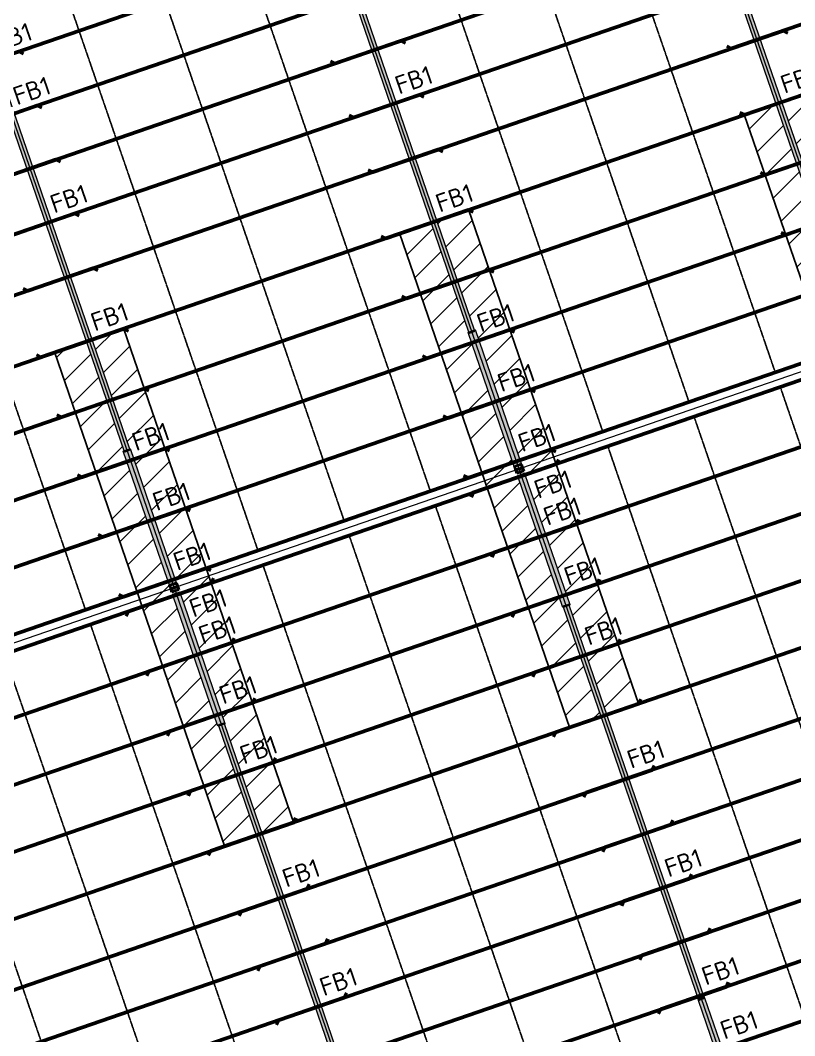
# Model space of a CAD drawing. Header units: millimetres. Extents: x 632 to 155077, y -2790 to 4035359.
# Drawn here: x 98199 to 119430, y 3987312 to 4015141 of the extents above; entities that cross this region are included whole.
import ezdxf

# ---------------------------------------------------------------- set-up
doc = ezdxf.new("R2010")
doc.units = ezdxf.units.MM
for name, pattern in [('Dash', [7, 5, -2]), ('Hidden', [4, 3, -1]), ('Hidden Half', [3, 2, -1])]:
    doc.linetypes.add(name, pattern=pattern)
for name, color, linetype, lineweight in [('A-010-M_LINE', 90, 'Continuous', 13), ('S-280-M_COLUMN', 52, 'Continuous', 13), ('S-280-M_STRUCT_FRAME', 12, 'Continuous', 13), ('S-280-MH_COLUMN', 52, 'Hidden Half', 13), ('Z-000-T_TEXT', 131, 'Continuous', 25), ('Z-030-M_GRID', 191, 'Continuous', 13), ('Z-060-M_DETAIL', 92, 'Continuous', 25)]:
    doc.layers.add(name, color=color, linetype=linetype, lineweight=lineweight)
doc.styles.add('ISOCPEUR_3', font='isocpeur.ttf', dxfattribs={"height": 2.5})
pattern_1 = [(45, (2487803, 0), (-424.26407, 424.26407), [])]

# ---------------------------------------------------------------- blocks, each defined once
blk = doc.blocks.new('NRP_Framing-Steel-Purlin Z - P915 - EZ250-19-4036069-S6_011 - UPPER PURLIN PLAN - PART 1')
at = {"layer": 'S-280-M_STRUCT_FRAME', "color": 3, "lineweight": 50}
for p, q in [((-2391202, 3988082), (-2402454, 3984208)), ((-2391140, 3988209), (-2391202, 3988082)), ((-2402454, 3984208), (-2402516, 3984081))]:
    blk.add_line(p, q, dxfattribs=at)
blk = doc.blocks.new('NRP_Framing-Steel-Purlin Z - P915 - EZ250-19-4036161-S6_011 - UPPER PURLIN PLAN - PART 1')
at = {"layer": 'S-280-M_STRUCT_FRAME', "color": 3, "lineweight": 50}
for p, q in [((-2397058, 4005088), (-2408309, 4001214)), ((-2396931, 4005026), (-2397058, 4005088)), ((-2408309, 4001214), (-2408436, 4001275))]:
    blk.add_line(p, q, dxfattribs=at)
blk = doc.blocks.new('NRP_Framing-Steel-Purlin Z - P915 - EZ250-19-4038663-S6_011 - UPPER PURLIN PLAN - PART 1')
at = {"layer": 'S-280-M_STRUCT_FRAME', "color": 3, "lineweight": 50}
for p, q in [((-2359001, 4018192), (-2370111, 4014367)), ((-2358874, 4018131), (-2359001, 4018192)), ((-2370111, 4014367), (-2370238, 4014429))]:
    blk.add_line(p, q, dxfattribs=at)
blk = doc.blocks.new('NRP_Framing-Steel-Purlin Z - P914 - EZ250-15-4038690-S6_011 - UPPER PURLIN PLAN - PART 1')
at = {"layer": 'S-280-M_STRUCT_FRAME', "color": 150, "lineweight": 50}
for p, q in [((-2384369, 3999721), (-2396094, 3995684)), ((-2384307, 3999848), (-2384369, 3999721)), ((-2396094, 3995684), (-2396156, 3995557))]:
    blk.add_line(p, q, dxfattribs=at)
blk = doc.blocks.new('NRP_Framing-Steel-Purlin Z - P914 - EZ250-15-4038693-S6_011 - UPPER PURLIN PLAN - PART 1')
at = {"layer": 'S-280-M_STRUCT_FRAME', "color": 150, "lineweight": 50}
for p, q in [((-2384508, 4000123), (-2396232, 3996086)), ((-2384381, 4000061), (-2384508, 4000123)), ((-2396232, 3996086), (-2396359, 3996148))]:
    blk.add_line(p, q, dxfattribs=at)
blk = doc.blocks.new('NRP_Framing-Steel-Purlin Z - P914 - EZ250-15-4038694-S6_011 - UPPER PURLIN PLAN - PART 1')
at = {"layer": 'S-280-M_STRUCT_FRAME', "color": 150, "lineweight": 50}
for p, q in [((-2356142, 4009890), (-2367488, 4005983)), ((-2356015, 4009829), (-2356142, 4009890)), ((-2367488, 4005983), (-2367615, 4006045))]:
    blk.add_line(p, q, dxfattribs=at)
blk = doc.blocks.new('NRP_Bridging Plan _v2_ - 3 Rows-4053695-S6_011 - UPPER PURLIN PLAN - PART 1')
at = {"layer": 'Z-060-M_DETAIL', "linetype": 'Hidden'}
for p, q in [((2170, 9702), (2170, -12380)), ((4670, 9702), (4670, -12380)), ((7170, 9702), (7170, -12380))]:
    blk.add_line(p, q, dxfattribs=at)
blk = doc.blocks.new('NRP_Bridging Plan _v2_ - 3 Rows-4053495-S6_011 - UPPER PURLIN PLAN - PART 1')
at = {"layer": 'Z-060-M_DETAIL', "linetype": 'Hidden'}
for p, q in [((2170, -9702), (2170, 10177)), ((4670, -9702), (4670, 10177)), ((7170, -9702), (7170, 10177))]:
    blk.add_line(p, q, dxfattribs=at)
blk = doc.blocks.new('NRP_Bridging Plan _v2_ - 3 Rows-4066832-S6_011 - UPPER PURLIN PLAN - PART 1')
at = {"layer": 'Z-060-M_DETAIL', "linetype": 'Hidden'}
for p, q in [((2170, 9702), (2170, -12383)), ((4670, 9702), (4670, -12383)), ((7170, 9702), (7170, -12383))]:
    blk.add_line(p, q, dxfattribs=at)
blk = doc.blocks.new('NRP_Fly Brace BN - FB1-4028766-S6_011 - UPPER PURLIN PLAN - PART 1')
at = {"layer": 'Z-000-T_TEXT'}
blk.add_line((0, 0), (5, 0), dxfattribs=at)
at = {"layer": 'Z-000-T_TEXT', "lineweight": 13, "insert": (1.11, 3.49), "char_height": 2.5, "width": 6.0928, "attachment_point": 1, "style": 'ISOCPEUR_3'}
blk.add_mtext('FB1', dxfattribs=at)
blk = doc.blocks.new('NRP_Fly Brace BN - FB1-4067984-S6_011 - UPPER PURLIN PLAN - PART 1')
at = {"layer": 'Z-000-T_TEXT'}
blk.add_line((0, 0), (5, 0), dxfattribs=at)
at = {"layer": 'Z-000-T_TEXT', "lineweight": 13, "insert": (1.11, -1.27), "char_height": 2.5, "width": 6.0928, "attachment_point": 1, "style": 'ISOCPEUR_3'}
blk.add_mtext('FB1', dxfattribs=at)

msp = doc.modelspace()

# ---------------------------------------------------------------- hatches: boundary and pattern name
at = {"layer": 'S-280-M_COLUMN'}
for points in [[(111812.3, 4002725.2), (112001.4, 4002790.3), (111978.8, 4002856.1), (111973.1, 4002854.1), (111993.8, 4002794), (111816, 4002732.8), (111793.5, 4002792.3), (111790.2, 4002789.5)], [(102357.2, 3999469.4), (102546.3, 3999534.6), (102523.6, 3999600.3), (102518, 3999598.4), (102538.6, 3999538.3), (102360.9, 3999477.1), (102338.3, 3999536.5), (102335, 3999533.7)]]:
    msp.add_hatch(color=256, dxfattribs=at).paths.add_polyline_path(points)
at = {"layer": 'S-280-M_STRUCT_FRAME'}
for points in [[(119954.2, 4009848.8), (120110.2, 4009902.5), (116378.7, 4020739.3), (116222.7, 4020685.6), (118898.1, 4012915.8)], [(110499, 4006593.1), (110655, 4006646.8), (106923.5, 4017483.6), (106767.5, 4017429.8), (107366.4, 4015690.6)], [(101043.8, 4003337.3), (101199.8, 4003391), (97468.4, 4014227.8), (97312.3, 4014174.1), (100471.8, 4004998.6)], [(111770.4, 4002833), (111968.1, 4002901.1), (110675.9, 4006653.7), (110478.3, 4006585.6), (111024.8, 4004998.6)], [(102315.3, 3999577.3), (102512.9, 3999645.3), (101220.7, 4003397.9), (101023.1, 4003329.9)], [(111785.1, 4002790.6), (111879.3, 4002823), (111865.1, 4002864.4), (111770.8, 4002831.9), (111773.9, 4002823)], [(111888.4, 4002826.2), (111982.7, 4002858.6), (111968.1, 4002899.8), (111874.2, 4002867.4), (111886, 4002833)], [(111948, 4002653.1), (112042.2, 4002685.6), (112028, 4002727), (111933.7, 4002694.5), (111937.2, 4002684.5)], [(111844.6, 4002617.6), (111938.9, 4002650), (111924.7, 4002691.4), (111830.4, 4002658.9)], [(111845, 4002616.5), (113072.6, 3999051.3), (113270.2, 3999119.4), (112042.6, 4002684.5)], [(102329.9, 3999534.8), (102424.2, 3999567.3), (102409.9, 3999608.6), (102315.7, 3999576.2), (102318.7, 3999567.3)], [(102389.5, 3999361.8), (102483.7, 3999394.3), (102469.5, 3999435.6), (102375.2, 3999403.2)], [(103617.5, 3995795.6), (103815.1, 3995863.6), (102587.5, 3999428.8), (102389.8, 3999360.7), (102975.4, 3997660.2)], [(102433.2, 3999570.4), (102527.5, 3999602.9), (102512.9, 3999644.1), (102419, 3999611.7), (102430.9, 3999577.3)], [(102492.8, 3999397.4), (102587.1, 3999429.9), (102572.8, 3999471.2), (102478.6, 3999438.7), (102482, 3999428.8)], [(116802.9, 3988285.6), (116958.9, 3988339.3), (113249.8, 3999111.1), (113093.8, 3999057.3), (114729.6, 3994306.6)], [(107347.8, 3985029.8), (107503.8, 3985083.5), (103794.7, 3995855.3), (103638.6, 3995801.6), (104153.4, 3994306.6)], [(116790.9, 3988282), (116802.7, 3988286.1), (116790.6, 3988321.4), (116778.8, 3988317.3), (116789.7, 3988285.6)], [(118096.4, 3984490.7), (118159.2, 3984512.3), (117986.2, 3985014.6), (118071.7, 3985042.7), (118244.3, 3984541.6), (118276.1, 3984552.6), (116970.9, 3988342.8), (116791.3, 3988281), (117994.2, 3984787.5)], [(116958.7, 3988339.8), (116970.6, 3988343.9), (116958.4, 3988379.2), (116946.6, 3988375.1), (116957.7, 3988342.8)], [(116970.9, 3988342.8), (116970.6, 3988343.9), (116958.9, 3988338.9)]]:
    msp.add_hatch(color=9, dxfattribs=at).paths.add_polyline_path(points)
h = msp.add_hatch(color=9, dxfattribs=at)
h.paths.add_polyline_path([(111888.4, 4002826.2), (111874.2, 4002867.5), (111865.1, 4002864.4), (111879.3, 4002823)])
h.paths.add_polyline_path([(111983, 4002857.5), (111982.7, 4002858.6), (111968.1, 4002852.6)])
h = msp.add_hatch(color=9, dxfattribs=at)
h.paths.add_polyline_path([(111948, 4002653.1), (111933.7, 4002694.5), (111924.7, 4002691.4), (111938.9, 4002650)])
h.paths.add_polyline_path([(112042.6, 4002684.5), (112042.2, 4002685.6), (111948, 4002653.1)])
h = msp.add_hatch(color=9, dxfattribs=at)
h.paths.add_polyline_path([(102433.2, 3999570.4), (102419, 3999611.8), (102409.9, 3999608.6), (102424.2, 3999567.3)])
h.paths.add_polyline_path([(102527.9, 3999601.8), (102527.5, 3999602.9), (102512.9, 3999596.8)])
h = msp.add_hatch(color=9, dxfattribs=at)
h.paths.add_polyline_path([(102492.8, 3999397.4), (102478.6, 3999438.7), (102469.5, 3999435.6), (102483.7, 3999394.3)])
h.paths.add_polyline_path([(102587.5, 3999428.8), (102587.1, 3999429.9), (102492.8, 3999397.4)])
h = msp.add_hatch(color=9, dxfattribs=at)
h.paths.add_polyline_path([(113174.4, 3999086), (113173.4, 3999086), (113168.6, 3999084)])
h.paths.add_polyline_path([(113249.8, 3999111.1), (113249.5, 3999111.9), (113244.8, 3999109.4)])
h = msp.add_hatch(color=9, dxfattribs=at)
h.paths.add_polyline_path([(103719.2, 3995830.3), (103718.3, 3995830.3), (103713.5, 3995828.3)])
h.paths.add_polyline_path([(103794.7, 3995855.3), (103794.4, 3995856.1), (103719.2, 3995830.3)])
at = {"layer": 'Z-060-M_DETAIL', "lineweight": 18}
h = msp.add_hatch(dxfattribs=at)
h.set_pattern_fill('FP_5', color=8, style=0, pattern_type=2)
h.set_pattern_definition(pattern_1)
h.paths.add_polyline_path([(122720.2, 3998997.7), (123587.7, 3999296.4), (122548.6, 4002314.2), (122527.8, 4002307), (121285.6, 4005915.8), (121483.2, 4005982.7), (122725.4, 4002375.1), (122705, 4002366.8), (123743.7, 3999350.1), (124611.2, 3999648.8), (119939.9, 4013215), (119072.4, 4012916.3), (120111.1, 4009902.5), (120131.1, 4009909.4), (121437.8, 4006113.2), (121240.2, 4006046.3), (119933.4, 4009841.4), (119954.2, 4009848.8), (118916.4, 4012862.6), (118048.9, 4012563.8), (122621.5, 3999284.3)])
h = msp.add_hatch(dxfattribs=at)
h.set_pattern_fill('FP_5', color=8, style=0, pattern_type=2)
h.set_pattern_definition(pattern_1)
h.paths.add_polyline_path([(113265, 3995742), (114132.6, 3996040.7), (113093.4, 3999058.5), (113072.6, 3999051.3), (111830.4, 4002660.1), (112028, 4002727), (113270.2, 3999119.4), (113249.8, 3999111.1), (114288.6, 3996094.4), (115156.1, 3996393.1), (110484.8, 4009959.3), (109617.3, 4009660.5), (110655.9, 4006646.8), (110675.9, 4006653.7), (111982.7, 4002857.4), (111785.1, 4002790.6), (110478.3, 4006585.6), (110499, 4006593.1), (109461.2, 4009606.8), (108593.7, 4009308.1), (113166.4, 3996028.5)])
h = msp.add_hatch(dxfattribs=at)
h.set_pattern_fill('FP_5', color=8, style=0, pattern_type=2)
h.set_pattern_definition(pattern_1)
h.paths.add_polyline_path([(103809.9, 3992486.2), (104677.4, 3992784.9), (103638.3, 3995802.7), (103617.5, 3995795.6), (102375.2, 3999404.4), (102572.8, 3999471.2), (103815.1, 3995863.6), (103794.7, 3995855.3), (104833.4, 3992838.6), (105700.9, 3993137.4), (101029.6, 4006703.5), (100162.1, 4006404.8), (101200.8, 4003391), (101220.7, 4003397.9), (102527.5, 3999601.7), (102329.9, 3999534.8), (101023.1, 4003329.9), (101043.8, 4003337.3), (100006.1, 4006351.1), (99138.6, 4006052.4), (103711.2, 3992772.8)])

# ---------------------------------------------------------------- linework, layer by layer
at = {"layer": 'A-010-M_LINE', "lineweight": 25}
for p, q in [((119939.9, 4013215), (118048.9, 4012563.8)), ((118048.9, 4012563.8), (122720.2, 3998997.7)), ((110484.8, 4009959.3), (108593.7, 4009308.1)), ((115156.1, 3996393.1), (110484.8, 4009959.3)), ((108593.7, 4009308.1), (113265, 3995742)), ((101029.6, 4006703.5), (99138.6, 4006052.4)), ((105700.9, 3993137.4), (101029.6, 4006703.5)), ((99138.6, 4006052.4), (103809.9, 3992486.2)), ((113265, 3995742), (115156.1, 3996393.1)), ((103809.9, 3992486.2), (105700.9, 3993137.4))]:
    msp.add_line(p, q, dxfattribs=at)
at = {"layer": 'S-280-M_COLUMN', "lineweight": 35}
for p, q in [((111812.3, 4002725.2), (111789.7, 4002791)), ((111795.3, 4002793), (111816, 4002732.8)), ((112001.4, 4002790.3), (111812.3, 4002725.2)), ((111816, 4002732.8), (111993.8, 4002794)), ((111993.8, 4002794), (111973.1, 4002854.2)), ((111978.8, 4002856.1), (112001.4, 4002790.3)), ((102357.2, 3999469.4), (102334.5, 3999535.3)), ((102340.2, 3999537.3), (102360.9, 3999477.1)), ((102546.3, 3999534.6), (102357.2, 3999469.4)), ((102360.9, 3999477.1), (102538.6, 3999538.3)), ((102538.6, 3999538.3), (102517.9, 3999598.5)), ((102523.6, 3999600.4), (102546.3, 3999534.6))]:
    msp.add_line(p, q, dxfattribs=at)
at = {"layer": 'S-280-M_STRUCT_FRAME', "color": 55}
for p, q in [((119954.2, 4009848.8), (116222.7, 4020685.6)), ((120110.2, 4009902.5), (116378.7, 4020739.3)), ((110655, 4006646.8), (106923.5, 4017483.6)), ((110499, 4006593.1), (106767.5, 4017429.8)), ((101043.8, 4003337.3), (97312.3, 4014174.1)), ((101199.8, 4003391), (97468.4, 4014227.8)), ((110478.3, 4006585.6), (110675.9, 4006653.7)), ((110655, 4006646.8), (110499, 4006593.1)), ((111968.1, 4002901.1), (110675.9, 4006653.7)), ((111770.4, 4002833), (110478.3, 4006585.6)), ((101023.1, 4003329.9), (101220.7, 4003397.9)), ((102315.3, 3999577.3), (101023.1, 4003329.9)), ((101199.8, 4003391), (101043.8, 4003337.3)), ((102512.9, 3999645.3), (101220.7, 4003397.9)), ((111968.1, 4002901.1), (111770.4, 4002833)), ((111770.4, 4002833), (111770.8, 4002831.9)), ((111770.8, 4002831.9), (111865.1, 4002864.4)), ((111770.8, 4002831.9), (111785.1, 4002790.6)), ((111879.3, 4002823), (111785.1, 4002790.6)), ((111785.1, 4002790.6), (111785.4, 4002789.5)), ((111785.4, 4002789.5), (111983, 4002857.5)), ((112027.6, 4002728), (111830, 4002660)), ((111865.1, 4002864.4), (111879.3, 4002823)), ((111874.2, 4002867.5), (111968.4, 4002900)), ((111888.4, 4002826.2), (111874.2, 4002867.5)), ((111982.7, 4002858.6), (111888.4, 4002826.2)), ((111933.7, 4002694.5), (112028, 4002727)), ((111968.4, 4002900), (111968.1, 4002901.1)), ((111982.7, 4002858.6), (111968.4, 4002900)), ((111983, 4002857.5), (111982.7, 4002858.6)), ((112028, 4002727), (112027.6, 4002728)), ((112042.2, 4002685.6), (112028, 4002727)), ((111830, 4002660), (111830.4, 4002658.9)), ((111830.4, 4002658.9), (111924.7, 4002691.4)), ((111830.4, 4002658.9), (111844.6, 4002617.6)), ((111938.9, 4002650), (111844.6, 4002617.6)), ((111844.6, 4002617.6), (111845, 4002616.5)), ((111845, 4002616.5), (112042.6, 4002684.5)), ((113072.6, 3999051.3), (111845, 4002616.5)), ((111924.7, 4002691.4), (111938.9, 4002650)), ((111948, 4002653.1), (111933.7, 4002694.5)), ((112042.2, 4002685.6), (111948, 4002653.1)), ((112042.6, 4002684.5), (112042.2, 4002685.6)), ((113270.2, 3999119.4), (112042.6, 4002684.5)), ((102512.9, 3999645.3), (102315.3, 3999577.3)), ((102315.3, 3999577.3), (102315.7, 3999576.2)), ((102315.7, 3999576.2), (102409.9, 3999608.6)), ((102315.7, 3999576.2), (102329.9, 3999534.8)), ((102424.2, 3999567.3), (102329.9, 3999534.8)), ((102329.9, 3999534.8), (102330.3, 3999533.7)), ((102330.3, 3999533.7), (102527.9, 3999601.8)), ((102572.5, 3999472.3), (102374.9, 3999404.3)), ((102374.9, 3999404.3), (102375.2, 3999403.2)), ((102375.2, 3999403.2), (102469.5, 3999435.6)), ((102375.2, 3999403.2), (102389.5, 3999361.8)), ((102483.7, 3999394.3), (102389.5, 3999361.8)), ((102389.8, 3999360.7), (102587.5, 3999428.8)), ((102409.9, 3999608.6), (102424.2, 3999567.3)), ((102419, 3999611.8), (102513.3, 3999644.2)), ((102433.2, 3999570.4), (102419, 3999611.8)), ((102527.5, 3999602.9), (102433.2, 3999570.4)), ((102469.5, 3999435.6), (102483.7, 3999394.3)), ((102478.6, 3999438.7), (102572.8, 3999471.2)), ((102492.8, 3999397.4), (102478.6, 3999438.7)), ((102587.1, 3999429.9), (102492.8, 3999397.4)), ((102513.3, 3999644.2), (102512.9, 3999645.3)), ((102527.5, 3999602.9), (102513.3, 3999644.2)), ((102527.9, 3999601.8), (102527.5, 3999602.9)), ((102572.8, 3999471.2), (102572.5, 3999472.3)), ((102587.1, 3999429.9), (102572.8, 3999471.2)), ((102587.5, 3999428.8), (102587.1, 3999429.9)), ((103815.1, 3995863.6), (102587.5, 3999428.8)), ((102389.5, 3999361.8), (102389.8, 3999360.7)), ((103617.5, 3995795.6), (102389.8, 3999360.7)), ((113270.2, 3999119.4), (113072.6, 3999051.3)), ((113093.8, 3999057.3), (113249.8, 3999111.1)), ((113249.5, 3999111.9), (113174.4, 3999086)), ((113249.8, 3999111.1), (113249.5, 3999111.9)), ((116958.9, 3988339.3), (113249.8, 3999111.1)), ((113168.6, 3999084), (113093.5, 3999058.2)), ((113093.5, 3999058.2), (113093.8, 3999057.3)), ((116802.9, 3988285.6), (113093.8, 3999057.3)), ((103815.1, 3995863.6), (103617.5, 3995795.6)), ((103713.5, 3995828.3), (103638.4, 3995802.4)), ((103638.4, 3995802.4), (103638.6, 3995801.6)), ((103638.6, 3995801.6), (103794.7, 3995855.3)), ((107347.8, 3985029.8), (103638.6, 3995801.6)), ((103794.4, 3995856.1), (103719.2, 3995830.3)), ((103794.7, 3995855.3), (103794.4, 3995856.1)), ((107503.8, 3985083.5), (103794.7, 3995855.3)), ((116790.2, 3988322.4), (116778.4, 3988318.4)), ((116778.4, 3988318.4), (116778.8, 3988317.3)), ((116778.8, 3988317.3), (116790.6, 3988321.4)), ((116778.8, 3988317.3), (116790.9, 3988282)), ((116802.7, 3988286.1), (116790.9, 3988282)), ((116790.9, 3988282), (116791.3, 3988281)), ((116791.3, 3988281), (116970.9, 3988342.8)), ((118096.4, 3984490.7), (116791.3, 3988281)), ((116958.9, 3988339.3), (116802.9, 3988285.6)), ((116958, 3988380.2), (116946.2, 3988376.2)), ((116946.6, 3988375.1), (116958.4, 3988379.2)), ((116958.4, 3988379.2), (116958, 3988380.2)), ((116970.6, 3988343.9), (116958.4, 3988379.2)), ((116970.6, 3988343.9), (116958.7, 3988339.8)), ((116970.9, 3988342.8), (116970.6, 3988343.9)), ((118276.1, 3984552.6), (116970.9, 3988342.8))]:
    msp.add_line(p, q, dxfattribs=at)
at = {"layer": 'S-280-M_STRUCT_FRAME', "color": 55, "linetype": 'Dash'}
for p, q in [((110499.3, 4006592.2), (110574.4, 4006618.1)), ((110507.6, 4006568), (110663.6, 4006621.7)), ((110574.4, 4006618.1), (110582.4, 4006594.7)), ((110580.2, 4006620.1), (110580.1, 4006620.1)), ((110580.2, 4006620.1), (110655.3, 4006645.9)), ((110588.2, 4006596.7), (110580.2, 4006620.1)), ((110663.3, 4006622.6), (110588.2, 4006596.7)), ((110655.3, 4006645.9), (110655, 4006646.8)), ((110663.3, 4006622.6), (110655.3, 4006645.9)), ((110663.6, 4006621.7), (110663.3, 4006622.6)), ((110499, 4006593.1), (110499.3, 4006592.2)), ((110499.3, 4006592.2), (110507.3, 4006568.9)), ((110582.4, 4006594.7), (110507.3, 4006568.9)), ((110507.3, 4006568.9), (110507.6, 4006568)), ((101043.8, 4003337.3), (101044.1, 4003336.5)), ((101044.1, 4003336.5), (101119.2, 4003362.3)), ((101044.1, 4003336.4), (101052.2, 4003313.1)), ((101127.3, 4003339), (101052.2, 4003313.1)), ((101052.2, 4003313.1), (101052.5, 4003312.3)), ((101052.5, 4003312.3), (101208.5, 4003366)), ((101119.2, 4003362.3), (101127.3, 4003339)), ((101125, 4003364.3), (101200.1, 4003390.2)), ((101125, 4003364.3), (101125, 4003364.4)), ((101133.1, 4003341), (101125, 4003364.3)), ((101208.2, 4003366.8), (101133.1, 4003341)), ((101200.1, 4003390.2), (101199.8, 4003391)), ((101208.2, 4003366.8), (101200.1, 4003390.2)), ((101208.5, 4003366), (101208.2, 4003366.8)), ((111874.2, 4002867.5), (111874.1, 4002867.6)), ((111948, 4002653.1), (111948, 4002653.1)), ((102419, 3999611.8), (102419, 3999611.9)), ((102492.8, 3999397.3), (102492.8, 3999397.4)), ((113241.2, 3999136.1), (113085.2, 3999082.4)), ((113085.5, 3999081.5), (113160.6, 3999107.4)), ((113160.6, 3999107.4), (113168.6, 3999084)), ((113166.4, 3999109.4), (113241.5, 3999135.3)), ((113174.4, 3999086), (113166.4, 3999109.4)), ((113241.5, 3999135.3), (113241.2, 3999136.1)), ((113249.5, 3999111.9), (113241.5, 3999135.3)), ((113085.2, 3999082.4), (113085.5, 3999081.5)), ((113085.5, 3999081.5), (113093.5, 3999058.2)), ((113174.4, 3999086), (113174.4, 3999086)), ((103786, 3995880.4), (103630, 3995826.6)), ((103630, 3995826.6), (103630.3, 3995825.8)), ((103630.3, 3995825.8), (103705.4, 3995851.7)), ((103630.3, 3995825.8), (103638.3, 3995802.5)), ((103705.4, 3995851.7), (103713.5, 3995828.3)), ((103711.2, 3995853.6), (103786.3, 3995879.5)), ((103719.2, 3995830.3), (103711.2, 3995853.6)), ((103719.3, 3995830.2), (103719.2, 3995830.3)), ((103786.3, 3995879.5), (103786, 3995880.4)), ((103794.4, 3995856.2), (103786.3, 3995879.5)), ((116946.2, 3988376.1), (116790.3, 3988322.5)), ((116790.6, 3988321.4), (116864.6, 3988346.9)), ((116876.7, 3988311.6), (116802.8, 3988286.1)), ((116864.6, 3988346.9), (116876.7, 3988311.6)), ((116872.6, 3988349.6), (116946.5, 3988375.1)), ((116884.8, 3988314.3), (116872.6, 3988349.6)), ((116958.7, 3988339.8), (116884.8, 3988314.3)), ((116884.8, 3988314.2), (116884.8, 3988314.3))]:
    msp.add_line(p, q, dxfattribs=at)
at = {"layer": 'S-280-MH_COLUMN', "lineweight": 35}
for p, q in [((111747.2, 4002914.3), (111936.3, 4002979.4)), ((111789.6, 4002791.1), (111747.2, 4002914.3)), ((111932.6, 4002971.8), (111754.8, 4002910.6)), ((111754.8, 4002910.6), (111795.3, 4002793.1)), ((111973.1, 4002854.3), (111932.6, 4002971.8)), ((111936.3, 4002979.4), (111978.8, 4002856.2)), ((102292.1, 3999658.5), (102481.2, 3999723.7)), ((102334.5, 3999535.3), (102292.1, 3999658.5)), ((102477.4, 3999716), (102299.7, 3999654.8)), ((102517.9, 3999598.5), (102477.4, 3999716)), ((102481.2, 3999723.7), (102523.6, 3999600.4)), ((102299.7, 3999654.8), (102340.1, 3999537.3))]:
    msp.add_line(p, q, dxfattribs=at)
at = {"layer": 'Z-030-M_GRID'}
for p, q in [((129566.8, 3982185.8), (113514.1, 4028805.1)), ((120111.6, 3978930), (104058.9, 4025549.3)), ((110656.4, 3975674.3), (94603.8, 4022293.6)), ((31582.1, 3975204.8), (140239.8, 4012619.5))]:
    msp.add_line(p, q, dxfattribs=at)

# ---------------------------------------------------------------- block references
at = {"layer": 'S-280-M_STRUCT_FRAME', "color": 3, "lineweight": 50}
for name, p in [('NRP_Framing-Steel-Purlin Z - P915 - EZ250-19-4038663-S6_011 - UPPER PURLIN PLAN - PART 1', (2487803, 0)), ('NRP_Framing-Steel-Purlin Z - P915 - EZ250-19-4036161-S6_011 - UPPER PURLIN PLAN - PART 1', (2515142.7, 12746.3)), ('NRP_Framing-Steel-Purlin Z - P915 - EZ250-19-4036161-S6_011 - UPPER PURLIN PLAN - PART 1', (2504668.2, 12450.9)), ('NRP_Framing-Steel-Purlin Z - P915 - EZ250-19-4036161-S6_011 - UPPER PURLIN PLAN - PART 1', (2515652.3, 11266.2)), ('NRP_Framing-Steel-Purlin Z - P915 - EZ250-19-4036161-S6_011 - UPPER PURLIN PLAN - PART 1', (2505177.8, 10970.7)), ('NRP_Framing-Steel-Purlin Z - P915 - EZ250-19-4036161-S6_011 - UPPER PURLIN PLAN - PART 1', (2516168.5, 9767.2)), ('NRP_Framing-Steel-Purlin Z - P915 - EZ250-19-4036161-S6_011 - UPPER PURLIN PLAN - PART 1', (2505687.5, 9490.6)), ('NRP_Framing-Steel-Purlin Z - P915 - EZ250-19-4036161-S6_011 - UPPER PURLIN PLAN - PART 1', (2495213, 9195.1)), ('NRP_Framing-Steel-Purlin Z - P915 - EZ250-19-4036161-S6_011 - UPPER PURLIN PLAN - PART 1', (2506197.2, 8010.5)), ('NRP_Framing-Steel-Purlin Z - P915 - EZ250-19-4036161-S6_011 - UPPER PURLIN PLAN - PART 1', (2495722.7, 7715)), ('NRP_Framing-Steel-Purlin Z - P915 - EZ250-19-4036161-S6_011 - UPPER PURLIN PLAN - PART 1', (2506713.3, 6511.5)), ('NRP_Framing-Steel-Purlin Z - P915 - EZ250-19-4036161-S6_011 - UPPER PURLIN PLAN - PART 1', (2496232.3, 6234.8)), ('NRP_Framing-Steel-Purlin Z - P915 - EZ250-19-4036161-S6_011 - UPPER PURLIN PLAN - PART 1', (2496742, 4754.7)), ('NRP_Framing-Steel-Purlin Z - P915 - EZ250-19-4036161-S6_011 - UPPER PURLIN PLAN - PART 1', (2497258.2, 3255.7)), ('NRP_Framing-Steel-Purlin Z - P915 - EZ250-19-4036069-S6_011 - UPPER PURLIN PLAN - PART 1', (2516168.5, 9767.2)), ('NRP_Framing-Steel-Purlin Z - P915 - EZ250-19-4036069-S6_011 - UPPER PURLIN PLAN - PART 1', (2516684.6, 8268.3)), ('NRP_Framing-Steel-Purlin Z - P915 - EZ250-19-4036069-S6_011 - UPPER PURLIN PLAN - PART 1', (2517194.3, 6788.1)), ('NRP_Framing-Steel-Purlin Z - P915 - EZ250-19-4036069-S6_011 - UPPER PURLIN PLAN - PART 1', (2506713.3, 6511.5)), ('NRP_Framing-Steel-Purlin Z - P915 - EZ250-19-4036069-S6_011 - UPPER PURLIN PLAN - PART 1', (2517703.9, 5308)), ('NRP_Framing-Steel-Purlin Z - P915 - EZ250-19-4036069-S6_011 - UPPER PURLIN PLAN - PART 1', (2507229.5, 5012.5)), ('NRP_Framing-Steel-Purlin Z - P915 - EZ250-19-4036069-S6_011 - UPPER PURLIN PLAN - PART 1', (2518213.6, 3827.9)), ('NRP_Framing-Steel-Purlin Z - P915 - EZ250-19-4036069-S6_011 - UPPER PURLIN PLAN - PART 1', (2507739.1, 3532.4)), ('NRP_Framing-Steel-Purlin Z - P915 - EZ250-19-4036069-S6_011 - UPPER PURLIN PLAN - PART 1', (2497258.2, 3255.7)), ('NRP_Framing-Steel-Purlin Z - P915 - EZ250-19-4036069-S6_011 - UPPER PURLIN PLAN - PART 1', (2518723.3, 2347.8)), ('NRP_Framing-Steel-Purlin Z - P915 - EZ250-19-4036069-S6_011 - UPPER PURLIN PLAN - PART 1', (2508248.8, 2052.3)), ('NRP_Framing-Steel-Purlin Z - P915 - EZ250-19-4036069-S6_011 - UPPER PURLIN PLAN - PART 1', (2497774.3, 1756.8)), ('NRP_Framing-Steel-Purlin Z - P915 - EZ250-19-4036069-S6_011 - UPPER PURLIN PLAN - PART 1', (2519232.9, 867.6)), ('NRP_Framing-Steel-Purlin Z - P915 - EZ250-19-4036069-S6_011 - UPPER PURLIN PLAN - PART 1', (2508758.4, 572.1)), ('NRP_Framing-Steel-Purlin Z - P915 - EZ250-19-4036069-S6_011 - UPPER PURLIN PLAN - PART 1', (2498284, 276.6))]:
    msp.add_blockref(name, p, dxfattribs=at)
at = {"layer": 'S-280-M_STRUCT_FRAME', "color": 150, "lineweight": 50}
for name, p in [('NRP_Framing-Steel-Purlin Z - P914 - EZ250-15-4038694-S6_011 - UPPER PURLIN PLAN - PART 1', (2485542.5, 6564.8)), ('NRP_Framing-Steel-Purlin Z - P914 - EZ250-15-4038694-S6_011 - UPPER PURLIN PLAN - PART 1', (2486107.6, 4923.6)), ('NRP_Framing-Steel-Purlin Z - P914 - EZ250-15-4038693-S6_011 - UPPER PURLIN PLAN - PART 1', (2504452.8, 13076.3)), ('NRP_Framing-Steel-Purlin Z - P914 - EZ250-15-4038694-S6_011 - UPPER PURLIN PLAN - PART 1', (2486672.7, 3282.4)), ('NRP_Framing-Steel-Purlin Z - P914 - EZ250-15-4038693-S6_011 - UPPER PURLIN PLAN - PART 1', (2505017.9, 11435.1)), ('NRP_Framing-Steel-Purlin Z - P914 - EZ250-15-4038693-S6_011 - UPPER PURLIN PLAN - PART 1', (2494997.7, 9820.5)), ('NRP_Framing-Steel-Purlin Z - P914 - EZ250-15-4038693-S6_011 - UPPER PURLIN PLAN - PART 1', (2505583.1, 9793.9)), ('NRP_Framing-Steel-Purlin Z - P914 - EZ250-15-4038693-S6_011 - UPPER PURLIN PLAN - PART 1', (2495562.8, 8179.3)), ('NRP_Framing-Steel-Purlin Z - P914 - EZ250-15-4038693-S6_011 - UPPER PURLIN PLAN - PART 1', (2506148.2, 8152.7)), ('NRP_Framing-Steel-Purlin Z - P914 - EZ250-15-4038693-S6_011 - UPPER PURLIN PLAN - PART 1', (2485542.5, 6564.8)), ('NRP_Framing-Steel-Purlin Z - P914 - EZ250-15-4038693-S6_011 - UPPER PURLIN PLAN - PART 1', (2496127.9, 6538.1)), ('NRP_Framing-Steel-Purlin Z - P914 - EZ250-15-4038693-S6_011 - UPPER PURLIN PLAN - PART 1', (2506713.3, 6511.5)), ('NRP_Framing-Steel-Purlin Z - P914 - EZ250-15-4038690-S6_011 - UPPER PURLIN PLAN - PART 1', (2506713.3, 6511.5)), ('NRP_Framing-Steel-Purlin Z - P914 - EZ250-15-4038693-S6_011 - UPPER PURLIN PLAN - PART 1', (2486107.6, 4923.6)), ('NRP_Framing-Steel-Purlin Z - P914 - EZ250-15-4038693-S6_011 - UPPER PURLIN PLAN - PART 1', (2496693, 4896.9)), ('NRP_Framing-Steel-Purlin Z - P914 - EZ250-15-4038690-S6_011 - UPPER PURLIN PLAN - PART 1', (2507278.4, 4870.3)), ('NRP_Framing-Steel-Purlin Z - P914 - EZ250-15-4038693-S6_011 - UPPER PURLIN PLAN - PART 1', (2486672.7, 3282.4)), ('NRP_Framing-Steel-Purlin Z - P914 - EZ250-15-4038693-S6_011 - UPPER PURLIN PLAN - PART 1', (2497258.2, 3255.7)), ('NRP_Framing-Steel-Purlin Z - P914 - EZ250-15-4038690-S6_011 - UPPER PURLIN PLAN - PART 1', (2497258.2, 3255.7)), ('NRP_Framing-Steel-Purlin Z - P914 - EZ250-15-4038690-S6_011 - UPPER PURLIN PLAN - PART 1', (2507843.6, 3229.1)), ('NRP_Framing-Steel-Purlin Z - P914 - EZ250-15-4038693-S6_011 - UPPER PURLIN PLAN - PART 1', (2487237.9, 1641.2)), ('NRP_Framing-Steel-Purlin Z - P914 - EZ250-15-4038690-S6_011 - UPPER PURLIN PLAN - PART 1', (2497823.3, 1614.6)), ('NRP_Framing-Steel-Purlin Z - P914 - EZ250-15-4038690-S6_011 - UPPER PURLIN PLAN - PART 1', (2508408.7, 1587.9)), ('NRP_Framing-Steel-Purlin Z - P914 - EZ250-15-4038693-S6_011 - UPPER PURLIN PLAN - PART 1', (2487803, 0)), ('NRP_Framing-Steel-Purlin Z - P914 - EZ250-15-4038690-S6_011 - UPPER PURLIN PLAN - PART 1', (2487803, 0)), ('NRP_Framing-Steel-Purlin Z - P914 - EZ250-15-4038690-S6_011 - UPPER PURLIN PLAN - PART 1', (2498388.4, -26.6)), ('NRP_Framing-Steel-Purlin Z - P914 - EZ250-15-4038690-S6_011 - UPPER PURLIN PLAN - PART 1', (2508973.8, -53.3)), ('NRP_Framing-Steel-Purlin Z - P914 - EZ250-15-4038690-S6_011 - UPPER PURLIN PLAN - PART 1', (2488368.1, -1641.2)), ('NRP_Framing-Steel-Purlin Z - P914 - EZ250-15-4038690-S6_011 - UPPER PURLIN PLAN - PART 1', (2498953.5, -1667.8)), ('NRP_Framing-Steel-Purlin Z - P914 - EZ250-15-4038690-S6_011 - UPPER PURLIN PLAN - PART 1', (2488933.2, -3282.4)), ('NRP_Framing-Steel-Purlin Z - P914 - EZ250-15-4038690-S6_011 - UPPER PURLIN PLAN - PART 1', (2499518.6, -3309)), ('NRP_Framing-Steel-Purlin Z - P914 - EZ250-15-4038690-S6_011 - UPPER PURLIN PLAN - PART 1', (2489498.4, -4923.6)), ('NRP_Framing-Steel-Purlin Z - P914 - EZ250-15-4038690-S6_011 - UPPER PURLIN PLAN - PART 1', (2490063.5, -6564.8))]:
    msp.add_blockref(name, p, dxfattribs=at)
at = {"layer": 'Z-000-T_TEXT', "lineweight": 13, "xscale": 200, "yscale": 200, "zscale": 200}
for name, p, rotation in [('NRP_Fly Brace BN - FB1-4028766-S6_011 - UPPER PURLIN PLAN - PART 1', (97450.8, 4014025.5), 19.00040712023206), ('NRP_Fly Brace BN - FB1-4028766-S6_011 - UPPER PURLIN PLAN - PART 1', (108434.6, 4012841.9), 19.00040712023206), ('NRP_Fly Brace BN - FB1-4028766-S6_011 - UPPER PURLIN PLAN - PART 1', (119004.1, 4012861.4), 19.00040712023206), ('NRP_Fly Brace BN - FB1-4028766-S6_011 - UPPER PURLIN PLAN - PART 1', (97960.1, 4012546.4), 19.00040712023206), ('NRP_Fly Brace BN - FB1-4028766-S6_011 - UPPER PURLIN PLAN - PART 1', (98979.4, 4009586.1), 19.00040712023206), ('NRP_Fly Brace BN - FB1-4028766-S6_011 - UPPER PURLIN PLAN - PART 1', (109548.9, 4009605.6), 19.00040712023206), ('NRP_Fly Brace BN - FB1-4028766-S6_011 - UPPER PURLIN PLAN - PART 1', (100093.8, 4006349.9), 19.00040712023206), ('NRP_Fly Brace BN - FB1-4028766-S6_011 - UPPER PURLIN PLAN - PART 1', (110679.2, 4006323.2), 19.00040712023206), ('NRP_Fly Brace BN - FB1-4028766-S6_011 - UPPER PURLIN PLAN - PART 1', (111244.3, 4004682), 19.00040712023206), ('NRP_Fly Brace BN - FB1-4028766-S6_011 - UPPER PURLIN PLAN - PART 1', (101224, 4003067.5), 19.00040712023206), ('NRP_Fly Brace BN - FB1-4028766-S6_011 - UPPER PURLIN PLAN - PART 1', (111809.4, 4003040.8), 19.00040712023206), ('NRP_Fly Brace BN - FB1-4067984-S6_011 - UPPER PURLIN PLAN - PART 1', (111939.2, 4002663.9), 19.00000309259044), ('NRP_Fly Brace BN - FB1-4028766-S6_011 - UPPER PURLIN PLAN - PART 1', (101789.1, 4001426.3), 19.00040712023206), ('NRP_Fly Brace BN - FB1-4028766-S6_011 - UPPER PURLIN PLAN - PART 1', (112504.4, 4001022.6), 19.00000309257977), ('NRP_Fly Brace BN - FB1-4028766-S6_011 - UPPER PURLIN PLAN - PART 1', (102354.2, 3999785.1), 19.00040712023206), ('NRP_Fly Brace BN - FB1-4028766-S6_011 - UPPER PURLIN PLAN - PART 1', (113069.5, 3999381.4), 19.00000309257977), ('NRP_Fly Brace BN - FB1-4067984-S6_011 - UPPER PURLIN PLAN - PART 1', (102484.1, 3999408.1), 19.00000309259044), ('NRP_Fly Brace BN - FB1-4028766-S6_011 - UPPER PURLIN PLAN - PART 1', (103049.2, 3997766.8), 19.00000309257977), ('NRP_Fly Brace BN - FB1-4028766-S6_011 - UPPER PURLIN PLAN - PART 1', (113634.6, 3997740.2), 19.00000309257977), ('NRP_Fly Brace BN - FB1-4028766-S6_011 - UPPER PURLIN PLAN - PART 1', (103614.3, 3996125.6), 19.00000309257977), ('NRP_Fly Brace BN - FB1-4028766-S6_011 - UPPER PURLIN PLAN - PART 1', (104179.4, 3994484.4), 19.00000309257977), ('NRP_Fly Brace BN - FB1-4028766-S6_011 - UPPER PURLIN PLAN - PART 1', (114798, 3994361.7), 19.00000309257977), ('NRP_Fly Brace BN - FB1-4028766-S6_011 - UPPER PURLIN PLAN - PART 1', (115823.8, 3991382.6), 19.00000309257977), ('NRP_Fly Brace BN - FB1-4028766-S6_011 - UPPER PURLIN PLAN - PART 1', (105342.8, 3991105.9), 19.00000309257977), ('NRP_Fly Brace BN - FB1-4028766-S6_011 - UPPER PURLIN PLAN - PART 1', (116843.1, 3988422.3), 19.00000309257977), ('NRP_Fly Brace BN - FB1-4028766-S6_011 - UPPER PURLIN PLAN - PART 1', (106368.6, 3988126.8), 19.00000309257977), ('NRP_Fly Brace BN - FB1-4028766-S6_011 - UPPER PURLIN PLAN - PART 1', (117352.7, 3986942.2), 19.00000309257977)]:
    msp.add_blockref(name, p, dxfattribs=dict(at, rotation=rotation))
at = {"layer": 'Z-060-M_DETAIL', "linetype": 'Hidden'}
for name, p, rotation in [('NRP_Bridging Plan _v2_ - 3 Rows-4053495-S6_011 - UPPER PURLIN PLAN - PART 1', (118410.4, 4015597.9), 19.00040712023215), ('NRP_Bridging Plan _v2_ - 3 Rows-4053495-S6_011 - UPPER PURLIN PLAN - PART 1', (108955.2, 4012342.2), 19.00040712023215), ('NRP_Bridging Plan _v2_ - 3 Rows-4053495-S6_011 - UPPER PURLIN PLAN - PART 1', (99500.1, 4009086.4), 19.00040712023215), ('NRP_Bridging Plan _v2_ - 3 Rows-4053495-S6_011 - UPPER PURLIN PLAN - PART 1', (90044.9, 4005830.7), 19.00040712023215), ('NRP_Bridging Plan _v2_ - 3 Rows-4066832-S6_011 - UPPER PURLIN PLAN - PART 1', (115409.8, 3993597.3), 19.000407120216), ('NRP_Bridging Plan _v2_ - 3 Rows-4066832-S6_011 - UPPER PURLIN PLAN - PART 1', (105954.6, 3990341.5), 19.000407120216), ('NRP_Bridging Plan _v2_ - 3 Rows-4053695-S6_011 - UPPER PURLIN PLAN - PART 1', (96499.4, 3987085.8), 19.000407120216)]:
    msp.add_blockref(name, p, dxfattribs=dict(at, rotation=rotation))

doc.saveas('drawing.dxf')
